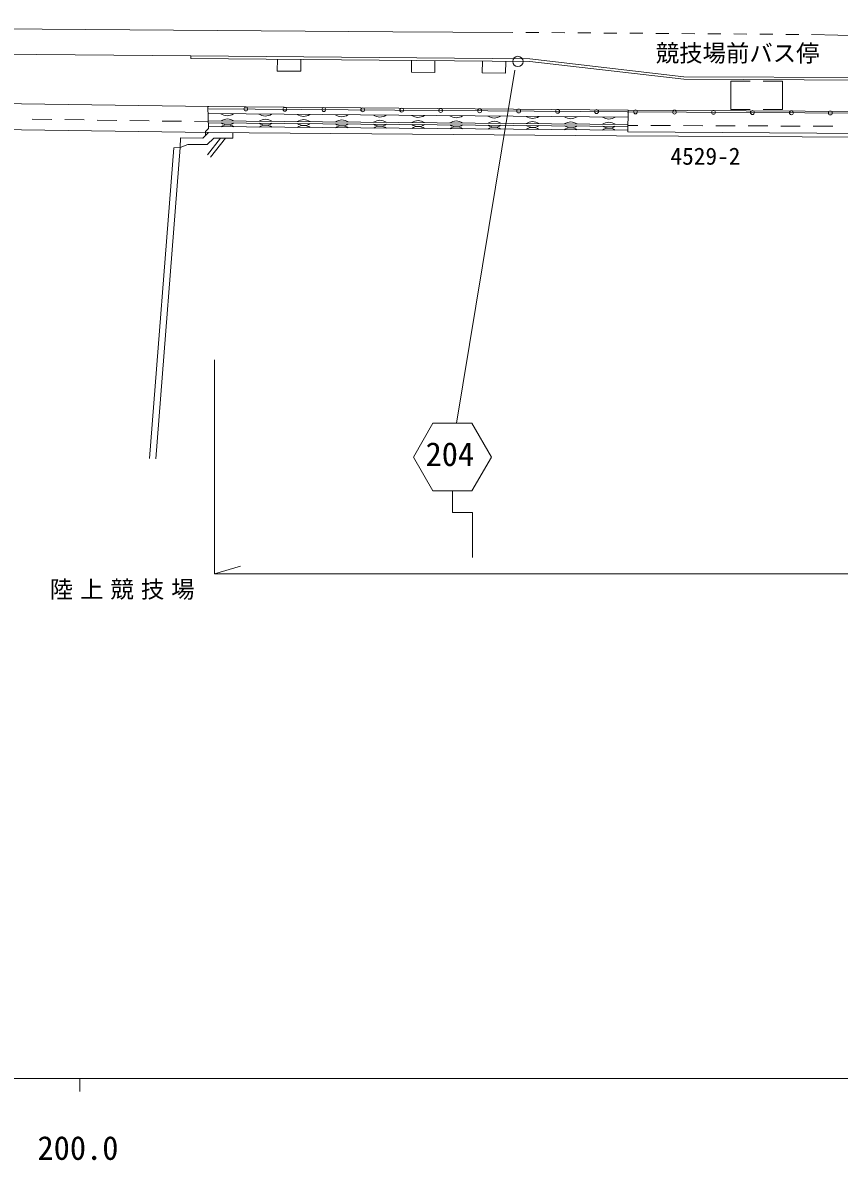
# Model space of a CAD drawing. Units: millimetres, scale not verified. Extents: x 40000 to 680000, y 20000 to 380000.
# Drawn here: x 263593 to 326452, y 198715 to 286323 of the extents above; entities that cross this region are included whole.
import ezdxf
from ezdxf.enums import TextEntityAlignment as Align

# ---------------------------------------------------------------- set-up
doc = ezdxf.new("R2010")
doc.units = ezdxf.units.MM
doc.header["$LTSCALE"] = 1000
for name, color, linetype, lineweight in [('M-BGD', 7, 'Continuous', 13), ('M-STR-HTXT', 7, 'Continuous', 13), ('M-STR-STRC', 7, 'Continuous', 13), ('M-TTL-BAND', 7, 'Continuous', 13)]:
    doc.layers.add(name, color=color, linetype=linetype, lineweight=lineweight)
doc.styles.add('ＭＳ ゴシック', font='')
doc.styles.get('ＭＳ ゴシック').set_extended_font_data('MS Gothic')

msp = doc.modelspace()

# ---------------------------------------------------------------- linework, layer by layer
at = {"layer": 'M-BGD'}
for p, q in [((292082, 285634), (201025, 286323)), ((292082, 285634), (301333, 285583)), ((301333, 285583), (301333, 285583)), ((303333, 285568), (302333, 285575)), ((305333, 285553), (304333, 285561)), ((307333, 285539), (306333, 285546)), ((309333, 285524), (308333, 285531)), ((311333, 285509), (310333, 285517)), ((313333, 285495), (312333, 285502)), ((315333, 285480), (314333, 285488)), ((317333, 285466), (316333, 285473)), ((319333, 285451), (318333, 285458)), ((321333, 285436), (320333, 285444)), ((323333, 285422), (322333, 285429)), ((340340, 285000), (324329, 285414)), ((256826, 283945), (276538, 283765)), ((276538, 283765), (276537, 283565)), ((276537, 283565), (302626, 283333)), ((276538, 283765), (302638, 283533)), ((283200, 283506), (283192, 282606)), ((285000, 283490), (284992, 282590)), ((293522, 283414), (293514, 282514)), ((295322, 283398), (295314, 282498)), ((298975, 283365), (298967, 282465)), ((300775, 283349), (300767, 282449)), ((302626, 283333), (314480, 281967)), ((302638, 283533), (314492, 282167)), ((283192, 282606), (284992, 282590)), ((293514, 282514), (295314, 282498)), ((298967, 282465), (300767, 282449)), ((314492, 282167), (329142, 282105)), ((314480, 281967), (329155, 281905)), ((318095, 281830), (318095, 279630)), ((318095, 281830), (319595, 281830)), ((320595, 281830), (322095, 281830)), ((322095, 281830), (322095, 279630)), ((254790, 280213), (277921, 279873)), ((277904, 278176), (277830, 279874)), ((277830, 279874), (310193, 279594)), ((310114, 279461), (277922, 279702)), ((310175, 277917), (310193, 279591)), ((310193, 279591), (330250, 279481)), ((318095, 279630), (319595, 279630)), ((320595, 279630), (322095, 279630)), ((265824, 278881), (264325, 278903)), ((268324, 278844), (266824, 278866)), ((270824, 278807), (269324, 278829)), ((273324, 278770), (271824, 278792)), ((275823, 278733), (274324, 278755)), ((277881, 278703), (276823, 278718)), ((277854, 279324), (310187, 279044)), ((277878, 278773), (310181, 278494)), ((277884, 278623), (310180, 278344)), ((330345, 279345), (310114, 279461)), ((254761, 278213), (277891, 277873)), ((277454, 277445), (277891, 277873)), ((277661, 277648), (277671, 277955)), ((277671, 277955), (277904, 278176)), ((277891, 277873), (309306, 277601)), ((277898, 278323), (310177, 278044)), ((279772, 277443), (279769, 277881)), ((330210, 277780), (310175, 277917)), ((310180, 278418), (310952, 278415)), ((311952, 278410), (313452, 278404)), ((314452, 278400), (315952, 278394)), ((316952, 278389), (318452, 278383)), ((319452, 278379), (320952, 278373)), ((321952, 278368), (323452, 278362)), ((324452, 278358), (325952, 278352)), ((275722, 276711), (275732, 277449)), ((275722, 276711), (276291, 276948)), ((275732, 277449), (277454, 277445)), ((276291, 276948), (277800, 276945)), ((277800, 276945), (278309, 277443)), ((277817, 276151), (278812, 277443)), ((278054, 275968), (279191, 277443)), ((278309, 277443), (279772, 277443)), ((330203, 277507), (309306, 277601)), ((273346, 252773), (275219, 276684)), ((273845, 252734), (275722, 276711)), ((275219, 276684), (275722, 276711))]:
    msp.add_line(p, q, dxfattribs=at)
msp.add_circle((301717, 283341), 400, dxfattribs=at)
for centre, radius, start, end in [((280770, 279681), 150, 0, 180), ((280770, 279681), 150, 180, 0), ((283770, 279658), 150, 0, 180), ((283770, 279658), 150, 180, 0), ((286770, 279636), 150, 0, 180), ((286770, 279636), 150, 180, 0), ((289770, 279614), 150, 0, 180), ((289770, 279614), 150, 180, 0), ((292770, 279591), 150, 0, 180), ((292770, 279591), 150, 180, 0), ((295770, 279569), 150, 0, 180), ((295770, 279569), 150, 180, 0), ((298770, 279546), 150, 0, 180), ((298770, 279546), 150, 180, 0), ((301769, 279524), 150, 0, 180), ((301769, 279524), 150, 180, 0), ((304769, 279501), 150, 0, 180), ((304769, 279501), 150, 180, 0), ((307769, 279479), 150, 0, 180), ((307769, 279479), 150, 180, 0), ((310769, 279458), 150, 0, 180), ((313769, 279440), 150, 0, 180), ((316769, 279423), 150, 0, 180), ((319769, 279406), 150, 0, 180), ((322769, 279388), 150, 0, 180), ((325769, 279371), 150, 0, 180), ((279330, 280036), 875, 235.45741, 303.55073), ((279340, 278037), 874, 55.42791, 123.58024), ((279359, 279334), 873, 235.41985, 303.5883), ((282269, 280011), 875, 235.45741, 303.55073), ((282277, 278012), 874, 55.42791, 123.58024), ((285209, 279985), 875, 235.45741, 303.55073), ((285213, 277986), 874, 55.42791, 123.58024), ((288148, 279960), 875, 235.45741, 303.55073), ((288150, 277961), 874, 55.42791, 123.58024), ((291087, 279934), 875, 235.45741, 303.55073), ((291087, 277936), 874, 55.42791, 123.58024), ((294027, 279909), 875, 235.45741, 303.55073), ((294023, 277910), 874, 55.42791, 123.58024), ((296966, 279883), 875, 235.45741, 303.55073), ((296960, 277885), 874, 55.42791, 123.58024), ((299905, 279858), 875, 235.45741, 303.55073), ((299897, 277859), 874, 55.42791, 123.58024), ((302845, 279832), 875, 235.45741, 303.55073), ((302833, 277834), 874, 55.42791, 123.58024), ((305770, 277808), 874, 55.42791, 123.58024), ((305784, 279807), 875, 235.45741, 303.55073), ((308707, 277783), 874, 55.42791, 123.58024), ((308724, 279782), 875, 235.45741, 303.55073), ((310769, 279458), 150, 180, 0), ((313769, 279440), 150, 180, 0), ((316769, 279423), 150, 180, 0), ((319769, 279406), 150, 180, 0), ((322769, 279388), 150, 180, 0), ((325769, 279371), 150, 180, 0), ((279358, 277588), 872, 55.40373, 123.60442), ((282295, 279308), 873, 235.41985, 303.5883), ((282293, 277563), 872, 55.40373, 123.60442), ((285231, 279283), 873, 235.41985, 303.5883), ((285227, 277537), 872, 55.40373, 123.60442), ((288166, 279258), 873, 235.41985, 303.5883), ((288162, 277512), 872, 55.40373, 123.60442), ((291102, 279232), 873, 235.41985, 303.5883), ((291096, 277487), 872, 55.40373, 123.60442), ((294038, 279207), 873, 235.41985, 303.5883), ((294031, 277461), 872, 55.40373, 123.60442), ((296974, 279181), 873, 235.41985, 303.5883), ((296965, 277436), 872, 55.40373, 123.60442), ((299910, 279156), 873, 235.41985, 303.5883), ((299900, 277410), 872, 55.40373, 123.60442), ((302846, 279131), 873, 235.41985, 303.5883), ((302834, 277385), 872, 55.40373, 123.60442), ((305782, 279105), 873, 235.41985, 303.5883), ((305769, 277360), 872, 55.40373, 123.60442), ((308703, 277334), 872, 55.40373, 123.60442), ((308718, 279080), 873, 235.41985, 303.5883)]:
    msp.add_arc(centre, radius, start, end, dxfattribs=at)
at = {"layer": 'M-STR-HTXT'}
for p, q in [((278353, 260351), (278353, 243878)), ((278352, 243878), (280352, 244478)), ((278353, 243878), (406831, 243878))]:
    msp.add_line(p, q, dxfattribs=at)
at = {"layer": 'M-STR-STRC'}
for p, q in [((296984, 255471), (301469, 282663)), ((295170, 255471), (293670, 252873)), ((298170, 255471), (295170, 255471)), ((299670, 252873), (298170, 255471)), ((293670, 252873), (295170, 250275)), ((298170, 250275), (299670, 252873)), ((295170, 250275), (298170, 250275)), ((296670, 250275), (296670, 248598)), ((296670, 248598), (298207, 248598)), ((298207, 248598), (298207, 245133))]:
    msp.add_line(p, q, dxfattribs=at)
at = {"layer": 'M-TTL-BAND'}
for p, q in [((40000, 205000), (579000, 205000)), ((268000, 205000), (268000, 204000))]:
    msp.add_line(p, q, dxfattribs=at)

# ---------------------------------------------------------------- texts
at = {"layer": 'M-BGD', "style": 'ＭＳ ゴシック'}
for s, p in [('競技場前バス停', (312330, 282925)), ('4529-2', (313458, 274992))]:
    msp.add_text(s, height=1320, dxfattribs=at).set_placement(p, align=Align.BOTTOM_LEFT)
at = {"layer": 'M-BGD', "insert": (249278, 241877), "char_height": 1320, "attachment_point": 7, "style": 'ＭＳ ゴシック'}
msp.add_mtext('\\T1.3;維新記念公園\u3000陸上競技場', dxfattribs=at)
at = {"layer": 'M-STR-STRC', "style": 'ＭＳ ゴシック'}
msp.add_text('204', height=1833, dxfattribs=at).set_placement((294603, 251631), align=Align.BOTTOM_LEFT)
at = {"layer": 'M-TTL-BAND', "style": 'ＭＳ ゴシック'}
msp.add_text('200.0', height=1833, dxfattribs=at).set_placement((267844, 198195), align=Align.BOTTOM_CENTER)

doc.saveas('drawing.dxf')
